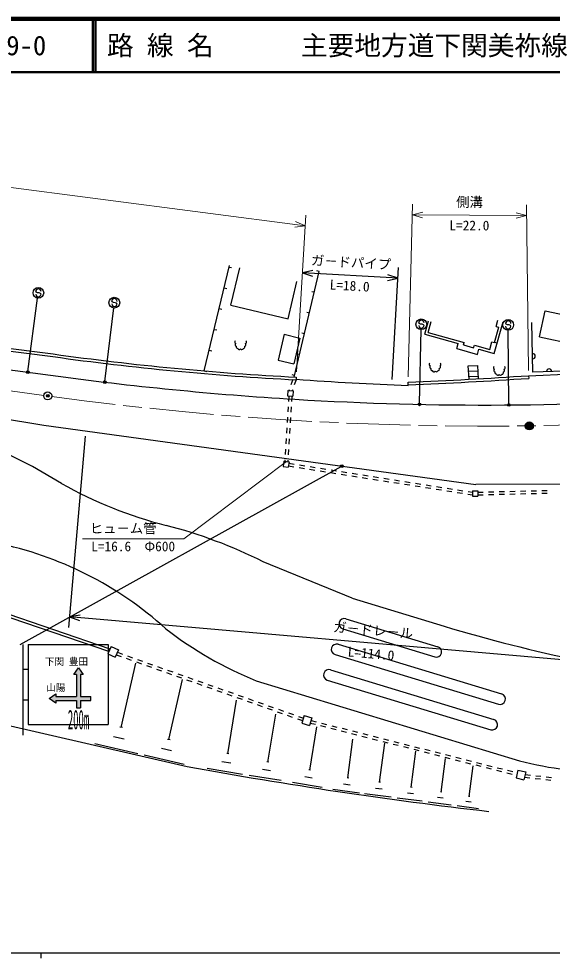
# Model space of a CAD drawing. Units: millimetres on the paper. Extents: x 40 to 680, y 20 to 380.
# Drawn here: x 163.9 to 263.8, y 204 to 380 of the extents above; entities that cross this region are included whole.
import ezdxf
from ezdxf.enums import TextEntityAlignment as Align

# ---------------------------------------------------------------- set-up
doc = ezdxf.new("R2010")
doc.units = ezdxf.units.MM
doc.header["$PDMODE"] = 32
doc.header["$PDSIZE"] = 0.5
doc.linetypes.add('CHAIN', pattern=[18.5, 12, -1.5, 3.5, -1.5])
for name, color, linetype, lineweight in [('M-BGD', 7, 'Continuous', 25), ('M-BMK', 2, 'CHAIN', 13), ('M-BMK-SRVR', 3, 'Continuous', 25), ('M-STR-HTXT', 7, 'Continuous', 13), ('M-STR-STRC', 7, 'Continuous', 25), ('M-TTL', 2, 'Continuous', 140), ('M-TTL-BAND', 7, 'Continuous', 25), ('M-TTL-LINE', 7, 'Continuous', 50)]:
    doc.layers.add(name, color=color, linetype=linetype, lineweight=lineweight)
doc.layers.add('M-TTL-TXT', color=7, linetype='Continuous')
doc.styles.add('@ＭＳ ゴシック', font='')
doc.styles.add('ＭＳ ゴシック', font='')
doc.styles.get('@ＭＳ ゴシック').set_extended_font_data('@MS Gothic')
doc.styles.get('ＭＳ ゴシック').set_extended_font_data('MS Gothic')

msp = doc.modelspace()

# ---------------------------------------------------------------- hatches: boundary and pattern name
at = {"layer": 'M-BGD'}
msp.add_hatch(color=256, dxfattribs=at).paths.add_polyline_path([(169.544, 252.668), (170.794, 253.543), (170.794, 253.043), (174.669, 253.043), (174.669, 257.168), (174.169, 257.168), (175.044, 258.418), (175.919, 257.168), (175.419, 257.168), (175.419, 253.043), (177.356, 253.043), (177.356, 252.293), (175.419, 252.293), (175.419, 250.918), (174.669, 250.918), (174.669, 252.293), (170.794, 252.293), (170.794, 251.793)])

# ---------------------------------------------------------------- linework, layer by layer
for p, q in [((198.622, 314.031), (203.321, 333.792)), ((203.249, 333.488), (203.735, 333.373)), ((203.608, 326.352), (205.267, 333.329)), ((215.471, 312.884), (220.169, 332.645)), ((220.169, 332.645), (219.683, 332.76)), ((202.323, 329.597), (202.81, 329.481)), ((214.309, 323.808), (215.968, 330.785)), ((219.244, 328.753), (218.758, 328.869)), ((201.398, 325.705), (201.885, 325.589)), ((203.608, 326.352), (214.309, 323.808)), ((218.319, 324.862), (217.832, 324.977)), ((261.452, 320.386), (262.482, 325.278)), ((262.482, 325.278), (269.821, 323.733)), ((239.935, 320.909), (240.639, 323.439)), ((240.551, 321.256), (241.121, 323.305)), ((252.94, 317.287), (254.6, 323.247)), ((252.995, 319.348), (253.8, 322.238)), ((253.318, 322.372), (253.636, 323.515)), ((253.318, 322.372), (253.8, 322.238)), ((260.209, 313.825), (259.984, 323.113)), ((200.473, 321.814), (200.959, 321.698)), ((213.615, 320.889), (212.459, 316.025)), ((213.615, 320.889), (216.534, 320.195)), ((217.394, 320.97), (216.907, 321.086)), ((239.935, 320.909), (246.196, 319.165)), ((240.551, 321.256), (247.294, 319.378)), ((261.452, 320.386), (274.173, 317.707)), ((159.409, 318.623), (170.317, 317.207)), ((216.534, 320.195), (215.377, 315.331)), ((245.928, 318.202), (246.196, 319.165)), ((247.16, 318.897), (247.294, 319.378)), ((247.16, 318.897), (249.086, 318.36)), ((249.086, 318.36), (249.221, 318.842)), ((249.221, 318.842), (252.111, 318.037)), ((252.111, 318.037), (252.513, 319.482)), ((252.513, 319.482), (252.995, 319.348)), ((253.476, 319.214), (252.995, 319.348)), ((140.545, 317.073), (169.792, 313.221)), ((159.344, 318.127), (170.248, 316.711)), ((199.548, 317.922), (200.034, 317.806)), ((216.468, 317.079), (215.982, 317.194)), ((245.928, 318.202), (249.781, 317.128)), ((249.781, 317.128), (250.05, 318.092)), ((250.05, 318.092), (252.94, 317.287)), ((212.459, 316.025), (215.377, 315.331)), ((248.085, 314.962), (249.883, 315.059)), ((250.018, 312.563), (249.883, 315.059)), ((198.622, 314.031), (199.109, 313.915)), ((215.543, 313.187), (215.057, 313.303)), ((248.22, 312.466), (248.085, 314.962)), ((248.139, 313.964), (249.937, 314.061)), ((259.398, 313.137), (267.562, 313.452)), ((268.062, 314.05), (260.209, 313.825)), ((215.18, 312.398), (214.855, 311.452)), ((215.808, 312.366), (215.481, 311.42)), ((215.833, 312.865), (215.809, 312.466)), ((236.85, 311.318), (236.825, 311.919)), ((248.193, 312.965), (249.991, 313.062)), ((259.398, 313.137), (259.431, 312.638)), ((214.292, 310.338), (214.231, 309.34)), ((214.292, 310.338), (215.29, 310.276)), ((214.531, 310.506), (214.469, 310.327)), ((215.155, 310.475), (215.091, 310.289)), ((215.29, 310.276), (215.229, 309.278)), ((214.231, 309.34), (215.229, 309.278)), ((214.43, 309.327), (214.369, 308.329)), ((215.029, 309.291), (214.968, 308.292)), ((214.308, 307.331), (214.246, 306.333)), ((214.907, 307.294), (214.845, 306.296)), ((157.698, 305.635), (168.562, 303.882)), ((214.185, 305.335), (214.124, 304.337)), ((214.784, 305.298), (214.722, 304.3)), ((168.562, 303.882), (249.485, 292.739)), ((214.062, 303.339), (214.001, 302.341)), ((214.661, 303.302), (214.6, 302.304)), ((213.94, 301.342), (213.878, 300.344)), ((214.538, 301.306), (214.477, 300.308)), ((213.817, 299.346), (213.755, 298.348)), ((214.416, 299.309), (214.354, 298.311)), ((213.53, 297.132), (213.374, 296.144)), ((213.374, 296.144), (214.362, 295.989)), ((213.53, 297.132), (214.518, 296.976)), ((213.694, 297.35), (213.679, 297.109)), ((214.293, 297.313), (214.275, 297.015)), ((214.518, 296.976), (214.362, 295.989)), ((214.401, 296.236), (215.389, 296.08)), ((214.479, 296.73), (215.467, 296.574)), ((216.377, 295.924), (217.365, 295.769)), ((216.455, 296.418), (217.442, 296.263)), ((218.43, 296.107), (219.418, 295.951)), ((220.406, 295.796), (221.394, 295.64)), ((218.352, 295.613), (219.34, 295.458)), ((220.328, 295.302), (221.316, 295.146)), ((222.304, 294.991), (223.292, 294.835)), ((222.382, 295.485), (223.369, 295.329)), ((224.279, 294.68), (225.267, 294.524)), ((224.357, 295.173), (225.345, 295.018)), ((226.255, 294.368), (227.243, 294.213)), ((226.333, 294.862), (227.321, 294.707)), ((228.231, 294.057), (229.218, 293.901)), ((228.308, 294.551), (229.296, 294.395)), ((230.284, 294.24), (231.272, 294.084)), ((232.26, 293.929), (233.248, 293.773)), ((230.206, 293.746), (231.194, 293.59)), ((232.182, 293.435), (233.17, 293.279)), ((234.158, 293.123), (235.145, 292.968)), ((234.235, 293.617), (235.223, 293.462)), ((236.133, 292.812), (237.121, 292.657)), ((236.211, 293.306), (237.199, 293.151)), ((238.109, 292.501), (239.097, 292.345)), ((238.187, 292.995), (239.174, 292.839)), ((240.084, 292.19), (241.072, 292.034)), ((240.162, 292.684), (241.15, 292.528)), ((242.138, 292.372), (243.126, 292.217)), ((289.722, 292.927), (249.485, 292.739)), ((242.06, 291.879), (243.048, 291.723)), ((244.036, 291.567), (245.024, 291.412)), ((244.114, 292.061), (245.101, 291.906)), ((246.011, 291.256), (246.999, 291.101)), ((246.089, 291.75), (247.077, 291.594)), ((247.987, 290.945), (248.864, 290.807)), ((248.065, 291.439), (248.866, 291.313)), ((248.867, 291.56), (248.863, 290.56)), ((248.863, 290.56), (249.863, 290.556)), ((248.867, 291.56), (249.867, 291.556)), ((249.867, 291.556), (249.863, 290.556)), ((249.864, 290.806), (250.864, 290.832)), ((249.866, 291.306), (250.866, 291.332)), ((251.864, 290.858), (252.863, 290.883)), ((251.865, 291.358), (252.865, 291.384)), ((253.863, 290.909), (254.863, 290.935)), ((253.865, 291.409), (254.864, 291.435)), ((255.862, 290.961), (256.862, 290.986)), ((255.864, 291.461), (256.864, 291.487)), ((257.862, 291.012), (258.861, 291.038)), ((257.863, 291.512), (258.863, 291.538)), ((259.861, 291.064), (260.861, 291.089)), ((259.863, 291.564), (260.862, 291.59)), ((261.86, 291.115), (262.86, 291.141)), ((261.862, 291.615), (262.862, 291.641)), ((226.324, 271.427), (209.666, 278.271)), ((180.749, 261.469), (149.842, 272)), ((180.957, 261.926), (150.003, 272.473)), ((226.324, 271.427), (243.547, 266.194)), ((225.161, 267.599), (242.384, 262.367)), ((224.58, 265.686), (241.802, 260.453)), ((181.163, 262.381), (180.543, 261.015)), ((181.163, 262.381), (182.529, 261.761)), ((223.708, 262.815), (254.326, 253.513)), ((180.543, 261.015), (181.909, 260.395)), ((182.529, 261.761), (181.909, 260.395)), ((182.115, 260.849), (183.058, 260.516)), ((182.323, 261.306), (183.266, 260.973)), ((184.208, 260.639), (185.151, 260.306)), ((223.126, 260.902), (253.744, 251.599)), ((183.04, 247.254), (185.793, 259.285)), ((184.001, 260.182), (184.944, 259.849)), ((185.887, 259.515), (186.829, 259.182)), ((186.094, 259.972), (187.037, 259.639)), ((187.772, 258.849), (188.715, 258.515)), ((187.98, 259.306), (188.922, 258.972)), ((189.658, 258.182), (190.6, 257.848)), ((189.865, 258.639), (190.808, 258.305)), ((191.543, 257.515), (192.486, 257.181)), ((191.751, 257.972), (192.693, 257.638)), ((193.636, 257.305), (194.579, 256.972)), ((222.254, 258.031), (252.872, 248.729)), ((191.959, 244.948), (194.532, 256.194)), ((193.429, 256.848), (194.372, 256.515)), ((195.314, 256.181), (196.257, 255.848)), ((195.522, 256.638), (196.465, 256.305)), ((197.2, 255.514), (198.143, 255.181)), ((197.407, 255.971), (198.35, 255.638)), ((199.293, 255.305), (200.236, 254.971)), ((208.368, 255.979), (257.683, 240.996)), ((221.673, 256.118), (252.291, 246.815)), ((199.085, 254.848), (200.028, 254.514)), ((200.971, 254.181), (201.914, 253.847)), ((201.178, 254.638), (202.121, 254.304)), ((202.857, 253.514), (203.799, 253.18)), ((203.064, 253.971), (204.007, 253.637)), ((177.356, 252.293), (177.356, 253.043)), ((203.029, 242.304), (204.673, 252.345)), ((204.742, 252.847), (205.685, 252.514)), ((204.95, 253.304), (205.892, 252.971)), ((206.628, 252.18), (207.57, 251.847)), ((206.835, 252.637), (207.778, 252.304)), ((208.721, 251.97), (209.663, 251.637)), ((208.513, 251.513), (209.456, 251.18)), ((210.399, 250.846), (211.342, 250.513)), ((210.606, 251.303), (211.549, 250.97)), ((212.284, 250.18), (213.227, 249.846)), ((212.492, 250.637), (213.435, 250.303)), ((214.377, 249.97), (215.32, 249.636)), ((156.098, 248.963), (195.428, 239.904)), ((210.533, 240.742), (212.009, 249.751)), ((214.17, 249.513), (215.113, 249.179)), ((216.055, 248.846), (216.998, 248.513)), ((216.263, 249.303), (217.182, 248.978)), ((217.328, 249.456), (216.892, 248.021)), ((217.328, 249.456), (218.763, 249.02)), ((218.763, 249.02), (218.327, 247.585)), ((218.618, 248.542), (219.587, 248.296)), ((183.291, 247.197), (182.789, 247.312)), ((216.892, 248.021), (218.327, 247.585)), ((218.373, 239.254), (219.702, 247.369)), ((218.472, 248.063), (219.441, 247.817)), ((220.411, 247.571), (221.38, 247.326)), ((220.556, 248.05), (221.526, 247.805)), ((222.349, 247.08), (223.319, 246.834)), ((222.495, 247.559), (223.464, 247.313)), ((224.288, 246.589), (225.257, 246.343)), ((224.434, 247.068), (225.403, 246.822)), ((226.372, 246.576), (227.342, 246.331)), ((183.585, 245.015), (181.576, 245.475)), ((192.195, 244.895), (191.724, 245.002)), ((225.521, 237.764), (226.479, 245.051)), ((226.227, 246.097), (227.196, 245.852)), ((228.166, 245.606), (229.135, 245.36)), ((228.311, 246.085), (229.28, 245.839)), ((230.104, 245.115), (231.074, 244.869)), ((230.25, 245.594), (231.219, 245.348)), ((232.188, 245.102), (233.158, 244.857)), ((186.139, 242.317), (178.103, 244.155)), ((192.47, 242.85), (190.587, 243.281)), ((231.471, 236.982), (232.429, 244.269)), ((232.043, 244.623), (233.012, 244.378)), ((233.982, 244.132), (234.951, 243.886)), ((234.127, 244.611), (235.097, 244.365)), ((235.92, 243.641), (236.89, 243.395)), ((236.066, 244.12), (237.035, 243.874)), ((237.859, 243.149), (238.828, 242.904)), ((238.005, 243.628), (238.974, 243.382)), ((239.943, 243.137), (240.913, 242.891)), ((194.864, 240.321), (187.331, 242.044)), ((203.236, 242.27), (202.822, 242.338)), ((237.399, 236.029), (238.287, 242.785)), ((239.798, 242.658), (240.767, 242.412)), ((241.736, 242.167), (242.706, 241.921)), ((241.882, 242.645), (242.851, 242.4)), ((242.988, 235.131), (243.81, 241.385)), ((243.675, 241.675), (244.645, 241.429)), ((243.821, 242.154), (244.79, 241.908)), ((245.614, 241.184), (246.583, 240.938)), ((245.759, 241.663), (246.729, 241.417)), ((247.698, 241.171), (248.667, 240.926)), ((205.8, 238.448), (199.173, 239.533)), ((203.586, 240.511), (201.93, 240.783)), ((211.036, 239.125), (209.541, 239.37)), ((210.72, 240.711), (210.347, 240.772)), ((247.553, 240.692), (248.522, 240.447)), ((248.256, 234.284), (249.016, 240.065)), ((249.491, 240.201), (250.461, 239.955)), ((249.637, 240.68), (250.606, 240.434)), ((251.43, 239.71), (252.399, 239.464)), ((251.575, 240.189), (252.545, 239.943)), ((253.514, 239.697), (254.484, 239.452)), ((213.033, 237.264), (207.055, 238.242)), ((218.842, 237.745), (217.447, 237.973)), ((218.547, 239.225), (218.199, 239.282)), ((225.677, 237.743), (225.365, 237.784)), ((253.369, 239.218), (254.338, 238.973)), ((255.307, 238.727), (256.277, 238.481)), ((255.453, 239.206), (256.422, 238.96)), ((257.379, 239.233), (257.038, 237.773)), ((257.038, 237.773), (258.499, 237.432)), ((257.379, 239.233), (258.84, 238.892)), ((258.84, 238.892), (258.499, 237.432)), ((258.612, 237.917), (259.606, 237.807)), ((258.727, 238.407), (259.721, 238.298)), ((260.6, 237.698), (261.594, 237.588)), ((260.715, 238.188), (261.709, 238.078)), ((262.703, 237.969), (263.697, 237.859)), ((220.706, 236.007), (215.127, 236.921)), ((225.981, 236.434), (224.733, 236.598)), ((231.627, 236.961), (231.315, 237.002)), ((237.545, 236.01), (237.254, 236.048)), ((262.588, 237.479), (263.582, 237.369)), ((227.689, 234.94), (222.696, 235.596)), ((233.639, 234.158), (228.647, 234.814)), ((231.931, 235.652), (230.683, 235.816)), ((237.828, 234.79), (236.665, 234.943)), ((243.387, 233.977), (242.304, 234.12)), ((243.123, 235.113), (242.852, 235.149)), ((248.382, 234.268), (248.13, 234.301)), ((239.419, 233.398), (234.768, 234.009)), ((244.868, 232.682), (240.539, 233.251)), ((250.004, 232.007), (245.978, 232.536)), ((248.627, 233.212), (247.62, 233.344))]:
    msp.add_line(p, q, dxfattribs=at)
for centre, radius, start, end in [((204.604, 319.419), 0.3, 131.69646, 250.31174), ((204.717, 318.926), 0.3, 135.42173, 248.97879), ((204.89, 318.54), 0.3, 159.44719, 269.02338), ((205.929, 318.518), 0.3, 265.11616, 25.19228), ((206.125, 318.936), 0.3, 284.47614, 41.84201), ((206.219, 319.407), 0.3, 295.5816, 51.83622), ((242.253, 830.605), 518.414, 262.02376, 267.07877), ((205.171, 318.331), 0.3, 197.56364, 321.14954), ((205.629, 318.341), 0.3, 221.4806, 335.92433), ((260.137, 316.791), 0.5, 271.38872, 91.38872), ((242.253, 830.605), 518.914, 262.02376, 267.07877), ((241.056, 315.258), 0.3, 131.69646, 250.31174), ((242.671, 315.246), 0.3, 295.5816, 51.83622), ((241.169, 314.765), 0.3, 135.42173, 248.97879), ((241.342, 314.38), 0.3, 159.44719, 269.02338), ((241.623, 314.17), 0.3, 197.56364, 321.14954), ((242.081, 314.181), 0.3, 221.4806, 335.92433), ((242.381, 314.357), 0.3, 265.11616, 25.19228), ((242.577, 314.775), 0.3, 284.47614, 41.84201), ((253.076, 314.618), 0.3, 131.69646, 250.31174), ((253.189, 314.125), 0.3, 135.42173, 248.97879), ((253.362, 313.739), 0.3, 159.44719, 269.02338), ((253.643, 313.53), 0.3, 197.56364, 321.14954), ((254.101, 313.54), 0.3, 221.4806, 335.92433), ((254.401, 313.717), 0.3, 265.11616, 25.19228), ((254.597, 314.135), 0.3, 284.47614, 41.84201), ((254.691, 314.606), 0.3, 295.5816, 51.83622), ((263.241, 313.912), 0.5, 1.64244, 181.64244), ((252.862, 923.499), 615.906, 262.24863, 266.52991), ((258.599, 903.301), 592.383, 265.85772, 267.8959), ((197.596, 1248.509), 937.411, 272.39837, 273.78013), ((197.596, 1248.509), 937.911, 272.39837, 273.78013), ((251.568, 903.685), 596.05, 266.53884, 274.09236), ((119.709, 209.685), 98.228, 57.92547, 77.57628), ((211.812, 364.307), 81.802, 240.77286, 255.58247), ((168.859, 196.879), 91.048, 63.37246, 75.63712), ((146.245, 215.788), 67.33, 47.8892, 78.58031), ((224.87, 266.642), 1, 73.1002, 253.1002), ((332.348, 563.674), 310.451, 253.37896, 258.21789), ((235.092, 322.112), 71.329, 232.21988, 247.99693), ((223.417, 261.858), 1, 73.1002, 253.1002), ((242.093, 261.41), 1, 253.1002, 73.1002), ((221.963, 257.074), 1, 73.1002, 253.1002), ((254.035, 252.556), 1, 253.1002, 73.1002), ((252.581, 247.772), 1, 253.1002, 73.1002), ((355.073, 1119.173), 893.644, 259.70917, 263.37414), ((272.03, 294.023), 54.934, 254.86061, 273.34132)]:
    msp.add_arc(centre, radius, start, end, dxfattribs=at)
at = {"layer": 'M-BMK'}
msp.add_line((122.388, 315.531), (168.539, 309.452), dxfattribs=at)
msp.add_arc((251.568, 903.685), 600, 262.18916, 271.59523, dxfattribs=at)
at = {"layer": 'M-BMK-SRVR'}
for centre, radius in [((169.283, 309.354), 0.75), ((259.523, 303.738), 0.75), ((259.523, 303.738), 0.6), ((259.523, 303.738), 0.45), ((259.523, 303.738), 0.3), ((259.523, 303.738), 0.15), ((259.523, 303.738), 0.1)]:
    msp.add_circle(centre, radius, dxfattribs=at)
for p in [(169.283, 309.354), (259.523, 303.738)]:
    msp.add_point(p, dxfattribs=at)
at = {"layer": 'M-STR-HTXT'}
for p, q in [((217.549, 341.229), (77.315, 359.438)), ((236.849, 312.919), (237.655, 345.264)), ((259.385, 314.137), (258.974, 345.14)), ((215.894, 313.863), (217.67, 343.226)), ((239.54, 343.771), (237.605, 343.265)), ((259, 343.14), (237.605, 343.265)), ((237.605, 343.265), (239.534, 342.736)), ((259, 343.14), (257.071, 343.669)), ((217.549, 341.229), (215.7, 341.991)), ((257.065, 342.634), (259, 343.14)), ((215.567, 340.965), (217.549, 341.229)), ((194.786, 282.569), (214.024, 297.054)), ((175.786, 282.569), (194.786, 282.569))]:
    msp.add_line(p, q, dxfattribs=at)
at = {"layer": 'M-STR-STRC'}
for p, q in [((218.975, 332.836), (217.017, 332.429)), ((233.837, 312.437), (235.036, 333.403)), ((234.921, 331.406), (217.017, 332.429)), ((217.017, 332.429), (218.916, 331.802)), ((232.963, 330.999), (234.921, 331.406)), ((234.921, 331.406), (233.022, 332.033)), ((165.581, 313.927), (167.389, 327.658)), ((167.125, 328.79), (167.025, 328.908)), ((167.37, 328.651), (167.125, 328.79)), ((167.67, 328.649), (167.37, 328.651)), ((167.916, 328.537), (167.67, 328.649)), ((168.021, 328.401), (167.916, 328.537)), ((179.976, 312.072), (181.64, 325.822)), ((181.365, 326.955), (181.266, 327.073)), ((181.61, 326.816), (181.365, 326.955)), ((181.911, 326.813), (181.61, 326.816)), ((182.156, 326.702), (181.911, 326.813)), ((182.262, 326.565), (182.156, 326.702)), ((238.892, 322.906), (238.792, 323.024)), ((239.137, 322.766), (238.892, 322.906)), ((239.437, 322.764), (239.137, 322.766)), ((239.683, 322.652), (239.437, 322.764)), ((239.789, 322.516), (239.683, 322.652)), ((255.177, 322.79), (255.078, 322.908)), ((255.422, 322.65), (255.177, 322.79)), ((255.723, 322.648), (255.422, 322.65)), ((255.968, 322.536), (255.723, 322.648)), ((256.074, 322.4), (255.968, 322.536)), ((238.973, 307.918), (239.266, 321.765)), ((255.675, 307.799), (255.579, 321.649)), ((176.325, 301.805), (173.199, 265.94)), ((164.106, 262.783), (224.272, 296.12)), ((175.342, 268.281), (173.373, 267.933)), ((286.705, 258.055), (173.373, 267.933)), ((173.373, 267.933), (175.252, 267.25)), ((164.606, 262.783), (164.606, 245.783)), ((165.606, 262.783), (165.606, 247.783)), ((165.606, 262.783), (180.606, 262.783)), ((180.606, 262.783), (180.606, 247.783)), ((164.606, 258.158), (165.606, 258.158)), ((174.169, 257.168), (175.044, 258.418)), ((174.669, 257.168), (174.169, 257.168)), ((174.669, 257.168), (174.669, 253.043)), ((175.044, 258.418), (175.919, 257.168)), ((175.919, 257.168), (175.419, 257.168)), ((175.419, 257.168), (175.419, 253.043)), ((169.544, 252.668), (170.794, 253.543)), ((170.794, 253.543), (170.794, 253.043)), ((164.606, 252.408), (165.606, 252.408)), ((170.794, 251.793), (169.544, 252.668)), ((170.794, 253.043), (174.669, 253.043)), ((170.794, 252.293), (170.794, 251.793)), ((170.794, 252.293), (174.669, 252.293)), ((174.669, 252.293), (174.669, 250.918)), ((175.419, 253.043), (177.356, 253.043)), ((175.419, 252.293), (175.419, 250.918)), ((175.419, 252.293), (177.356, 252.293)), ((174.669, 250.918), (175.419, 250.918)), ((165.606, 247.783), (180.606, 247.783))]:
    msp.add_line(p, q, dxfattribs=at)
for centre, radius in [((167.52, 328.65), 1), ((181.76, 326.815), 1), ((239.287, 322.765), 1), ((255.572, 322.649), 1), ((165.561, 313.778), 0.15), ((165.561, 313.778), 0.12), ((165.561, 313.778), 0.09), ((165.561, 313.778), 0.06), ((165.561, 313.778), 0.03), ((179.958, 311.923), 0.15), ((179.958, 311.923), 0.12), ((179.958, 311.923), 0.09), ((179.958, 311.923), 0.06), ((179.958, 311.923), 0.03), ((238.97, 307.768), 0.15), ((238.97, 307.768), 0.12), ((238.97, 307.768), 0.09), ((238.97, 307.768), 0.06), ((238.97, 307.768), 0.03), ((255.676, 307.649), 0.15), ((255.676, 307.649), 0.12), ((255.676, 307.649), 0.09), ((255.676, 307.649), 0.06), ((255.676, 307.649), 0.03), ((224.403, 296.193), 0.15), ((224.403, 296.193), 0.12), ((224.403, 296.193), 0.09), ((224.403, 296.193), 0.06), ((224.403, 296.193), 0.03)]:
    msp.add_circle(centre, radius, dxfattribs=at)
for centre, start, end in [((167.525, 328.904), 359.55488, 179.55488), ((167.521, 328.404), 179.55488, 359.55488), ((181.766, 327.069), 359.55488, 179.55488), ((181.762, 326.569), 179.55488, 359.55488), ((239.289, 322.52), 179.55488, 359.55488), ((239.292, 323.02), 359.55488, 179.55488), ((255.574, 322.404), 179.55488, 359.55488), ((255.578, 322.904), 359.55488, 179.55488)]:
    msp.add_arc(centre, 0.5, start, end, dxfattribs=at)
for p in [(165.561, 313.778), (179.958, 311.923), (238.97, 307.768), (255.676, 307.649), (224.403, 296.193)]:
    msp.add_point(p, dxfattribs=at)
at = {"layer": 'M-TTL'}
msp.add_line((680, 380), (40, 380), dxfattribs=at)
at = {"layer": 'M-TTL-BAND'}
for p, q in [((40, 205), (579, 205)), ((168, 205), (168, 204))]:
    msp.add_line(p, q, dxfattribs=at)
at = {"layer": 'M-TTL-LINE'}
for p, q in [((177.75, 380), (177.75, 370)), ((178.25, 380), (178.25, 370)), ((40, 370), (680, 370))]:
    msp.add_line(p, q, dxfattribs=at)

# ---------------------------------------------------------------- texts
at = {"layer": 'M-STR-HTXT', "style": 'ＭＳ ゴシック'}
msp.add_text('側溝', height=1.833, rotation=359.666, dxfattribs=at).set_placement((248.309, 344.202), align=Align.BOTTOM_CENTER)
at = {"layer": 'M-STR-HTXT', "style": '@ＭＳ ゴシック'}
msp.add_text('L=22.0', height=1.833, rotation=359.666, dxfattribs=at).set_placement((248.297, 342.202), align=Align.TOP_CENTER)
at = {"layer": 'M-STR-HTXT', "style": 'ＭＳ ゴシック'}
msp.add_text('ヒュ－ム管', height=1.833, dxfattribs=at).set_placement((177.161, 283.069), align=Align.BOTTOM_LEFT)
msp.add_text('L=16.6\u3000Φ600', height=1.833, dxfattribs=at).set_placement((185.286, 282.069), align=Align.TOP_CENTER)
at = {"layer": 'M-STR-STRC', "style": 'ＭＳ ゴシック'}
for s, rotation, p in [('ガ－ドパイプ', 356.728, (226.026, 332.916)), ('ガ－ドレ－ル', 355.019, (230.126, 263.99))]:
    msp.add_text(s, height=1.833, rotation=rotation, dxfattribs=at).set_placement(p, align=Align.BOTTOM_CENTER)
at = {"layer": 'M-STR-STRC', "style": '@ＭＳ ゴシック'}
for s, rotation, p in [('L=18.0', 356.728, (225.912, 330.919)), ('L=114.0', 355.019, (229.952, 261.998))]:
    msp.add_text(s, height=1.833, rotation=rotation, dxfattribs=at).set_placement(p, align=Align.TOP_CENTER)
at = {"layer": 'M-STR-STRC', "style": 'ＭＳ ゴシック'}
msp.add_text('下関 豊田', height=1.32, dxfattribs=at).set_placement((176.844, 258.518), align=Align.BOTTOM_RIGHT)
msp.add_text('山陽', height=1.32, dxfattribs=at).set_placement((170.794, 253.643), align=Align.BOTTOM_CENTER)
at = {"layer": 'M-STR-STRC', "style": 'ＭＳ ゴシック', "width": 0.4}
msp.add_text('200m', height=3.666, dxfattribs=at).set_placement((175.044, 250.549), align=Align.TOP_CENTER)
at = {"layer": 'M-TTL-TXT', "style": 'ＭＳ ゴシック'}
for s, p in [('9-0', (161.521, 375)), ('路 線 名', (180.38, 375)), ('主要地方道下関美祢線', (216.734, 375))]:
    msp.add_text(s, height=3.666, dxfattribs=at).set_placement(p, align=Align.MIDDLE_LEFT)

doc.saveas('drawing.dxf')
